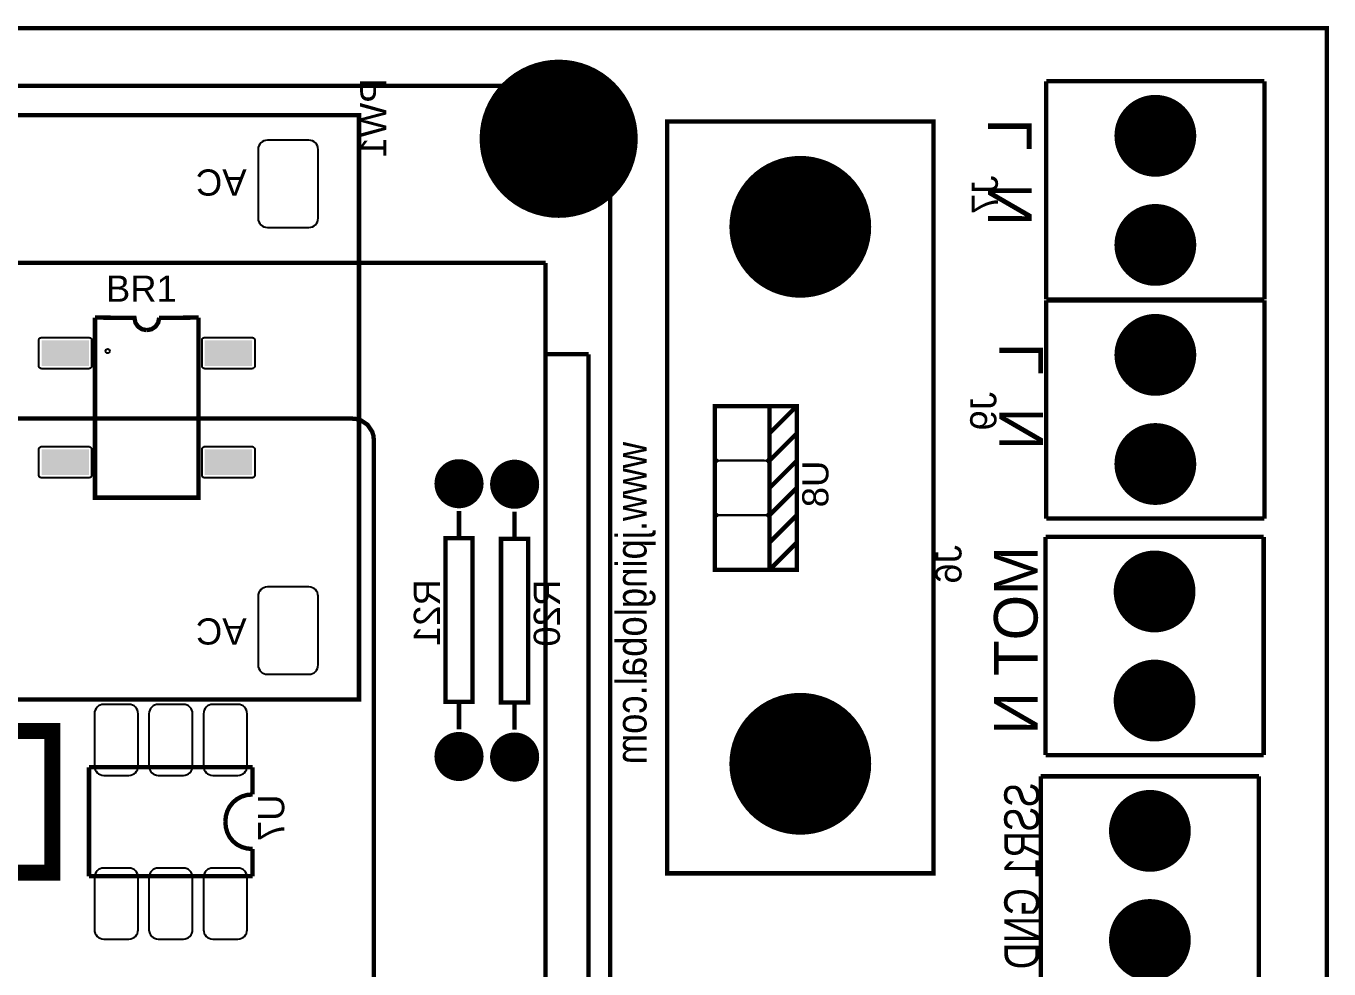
# Model space of a CAD drawing. Header units: inches. Extents: x -2.89 to 2.89, y -1.51 to 1.51.
# Drawn here: x 0.498 to 2.887, y -0.215 to 1.513 of the extents above; entities that cross this region are included whole.
import ezdxf

# ---------------------------------------------------------------- set-up
doc = ezdxf.new("R2010")
doc.units = ezdxf.units.IN
doc.layers.get('0').update_dxf_attribs({"linetype": 'CONTINUOUS'})

# ---------------------------------------------------------------- blocks, each defined once
blk = doc.blocks.new('RPAD')
blk.add_trace([(-0.5, -0.5), (-0.5, 0.5), (0.5, -0.5), (0.5, 0.5)])
blk = doc.blocks.new('EPAD')
at = {"const_width": 0.5}
blk.add_lwpolyline([(-0.25, 0, 1), (0.25, 0, 1)], format="xyb", close=True, dxfattribs=at)

msp = doc.modelspace()

# ---------------------------------------------------------------- linework, layer by layer
for points, const_width in [([(-2.883315, -1.508752), (2.883315, -1.508752), (2.883315, 1.508752), (-2.883315, 1.508752), (-2.883315, -1.508752)], 0.008), ([(-2.883315, -1.508752), (2.883315, -1.508752), (2.883315, 1.508752), (-2.883315, 1.508752), (-2.883315, -1.508752)], 0.008), ([(-2.883315, -1.508752), (2.883315, -1.508752), (2.883315, 1.508752), (-2.883315, 1.508752), (-2.883315, -1.508752)], 0.008), ([(2.369024, 1.41161), (2.769024, 1.41161)], 0.008), ([(2.369024, 1.41161), (2.369024, 1.01161)], 0.008), ([(2.369024, 1.41161), (2.769024, 1.41161)], 0.008), ([(2.369024, 1.41161), (2.369024, 1.01161)], 0.008), ([(2.369024, 1.41161), (2.769024, 1.41161)], 0.008), ([(2.369024, 1.41161), (2.369024, 1.01161)], 0.008), ([(2.769024, 1.41161), (2.769024, 1.01161)], 0.008), ([(2.769024, 1.41161), (2.769024, 1.01161)], 0.008), ([(2.769024, 1.41161), (2.769024, 1.01161)], 0.008), ([(1.569118, 1.403445), (-2.092299, 1.403445)], 0.008), ([(1.569118, 1.403445), (-2.092299, 1.403445)], 0.008), ([(1.569118, 1.403445), (-2.092299, 1.403445)], 0.008), ([(1.569118, -1.352461), (1.569118, 1.403445)], 0.008), ([(1.569118, -1.352461), (1.569118, 1.403445)], 0.008), ([(1.569118, -1.352461), (1.569118, 1.403445)], 0.008), ([(-0.954181, 0.27865), (1.108811, 0.27865), (1.108811, 1.349516), (-0.954181, 1.349516), (-0.954181, 0.27865)], 0.008), ([(-0.954181, 0.27865), (1.108811, 0.27865), (1.108811, 1.349516), (-0.954181, 1.349516), (-0.954181, 0.27865)], 0.008), ([(-0.954181, 0.27865), (1.108811, 0.27865), (1.108811, 1.349516), (-0.954181, 1.349516), (-0.954181, 0.27865)], 0.008), ([(1.673889, -0.040248), (2.162078, -0.040248), (2.162078, 1.337705), (1.673889, 1.337705), (1.673889, -0.040248)], 0.008), ([(1.673889, -0.040248), (2.162078, -0.040248), (2.162078, 1.337705), (1.673889, 1.337705), (1.673889, -0.040248)], 0.008), ([(1.673889, -0.040248), (2.162078, -0.040248), (2.162078, 1.337705), (1.673889, 1.337705), (1.673889, -0.040248)], 0.008), ([(-1.974189, 1.078642), (1.451008, 1.078642)], 0.008), ([(-1.974189, 1.078642), (1.451008, 1.078642)], 0.008), ([(-1.974189, 1.078642), (1.451008, 1.078642)], 0.008), ([(1.451008, 1.078642), (1.451008, -1.027657)], 0.008), ([(1.451008, 1.078642), (1.451008, -1.027657)], 0.008), ([(1.451008, 1.078642), (1.451008, -1.027657)], 0.008), ([(2.369024, 1.01161), (2.769024, 1.01161)], 0.008), ([(2.369024, 1.01161), (2.769024, 1.01161)], 0.008), ([(2.369024, 1.01161), (2.769024, 1.01161)], 0.008), ([(2.369024, 1.010035), (2.769024, 1.010035)], 0.008), ([(2.369024, 1.010035), (2.369024, 0.610035)], 0.008), ([(2.369024, 1.010035), (2.769024, 1.010035)], 0.008), ([(2.369024, 1.010035), (2.369024, 0.610035)], 0.008), ([(2.369024, 1.010035), (2.769024, 1.010035)], 0.008), ([(2.369024, 1.010035), (2.369024, 0.610035)], 0.008), ([(2.769024, 1.010035), (2.769024, 0.610035)], 0.008), ([(2.769024, 1.010035), (2.769024, 0.610035)], 0.008), ([(2.769024, 1.010035), (2.769024, 0.610035)], 0.008), ([(0.624771, 0.978366), (0.697133, 0.978051), (0.69888, 0.969142), (0.703677, 0.961957), (0.710862, 0.95716), (0.719771, 0.955413)], 0.008), ([(0.814771, 0.978366), (0.814771, 0.648366), (0.624771, 0.648366), (0.624771, 0.978366)], 0.008), ([(0.624771, 0.978366), (0.697133, 0.978051), (0.69888, 0.969142), (0.703677, 0.961957), (0.710862, 0.95716), (0.719771, 0.955413)], 0.008), ([(0.814771, 0.978366), (0.814771, 0.648366), (0.624771, 0.648366), (0.624771, 0.978366)], 0.008), ([(0.624771, 0.978366), (0.697133, 0.978051), (0.69888, 0.969142), (0.703677, 0.961957), (0.710862, 0.95716), (0.719771, 0.955413)], 0.008), ([(0.814771, 0.978366), (0.814771, 0.648366), (0.624771, 0.648366), (0.624771, 0.978366)], 0.008), ([(0.742409, 0.978051), (0.740663, 0.969142), (0.735865, 0.961957), (0.72868, 0.95716), (0.719771, 0.955413)], 0.008), ([(0.742409, 0.978051), (0.740663, 0.969142), (0.735865, 0.961957), (0.72868, 0.95716), (0.719771, 0.955413)], 0.008), ([(0.742409, 0.978051), (0.740663, 0.969142), (0.735865, 0.961957), (0.72868, 0.95716), (0.719771, 0.955413)], 0.008), ([(0.742409, 0.978051), (0.814771, 0.978366)], 0.008), ([(0.742409, 0.978051), (0.814771, 0.978366)], 0.008), ([(0.742409, 0.978051), (0.814771, 0.978366)], 0.008), ([(1.529748, 0.911319), (1.451008, 0.911319)], 0.008), ([(1.529748, 0.911319), (1.451008, 0.911319)], 0.008), ([(1.529748, 0.911319), (1.451008, 0.911319)], 0.008), ([(1.529748, -0.860335), (1.529748, 0.911319)], 0.008), ([(1.529748, -0.860335), (1.529748, 0.911319)], 0.008), ([(1.529748, -0.860335), (1.529748, 0.911319)], 0.008), ([(1.761559, 0.516177), (1.861559, 0.516177), (1.861559, 0.816177), (1.761559, 0.816177), (1.761559, 0.516177)], 0.008), ([(1.761559, 0.516177), (1.861559, 0.516177), (1.861559, 0.816177), (1.761559, 0.816177), (1.761559, 0.516177)], 0.008), ([(1.761559, 0.516177), (1.861559, 0.516177), (1.861559, 0.816177), (1.761559, 0.816177), (1.761559, 0.516177)], 0.008), ([(1.861559, 0.516177), (1.911559, 0.516177), (1.911559, 0.816177), (1.861559, 0.816177)], 0.008), ([(1.861559, 0.766177), (1.911559, 0.816177)], 0.008), ([(1.861559, 0.516177), (1.911559, 0.516177), (1.911559, 0.816177), (1.861559, 0.816177)], 0.008), ([(1.861559, 0.766177), (1.911559, 0.816177)], 0.008), ([(1.861559, 0.516177), (1.911559, 0.516177), (1.911559, 0.816177), (1.861559, 0.816177)], 0.008), ([(1.861559, 0.766177), (1.911559, 0.816177)], 0.008), ([(1.136047, 0.753839), (1.135264, 0.761889), (1.13301, 0.769333), (1.124667, 0.781828), (1.112172, 0.790171), (1.104727, 0.792425), (1.096677, 0.793209), (-1.619858, 0.793209)], 0.008), ([(1.136047, 0.753839), (1.135264, 0.761889), (1.13301, 0.769333), (1.124667, 0.781828), (1.112172, 0.790171), (1.104727, 0.792425), (1.096677, 0.793209), (-1.619858, 0.793209)], 0.008), ([(1.136047, 0.753839), (1.135264, 0.761889), (1.13301, 0.769333), (1.124667, 0.781828), (1.112172, 0.790171), (1.104727, 0.792425), (1.096677, 0.793209), (-1.619858, 0.793209)], 0.008), ([(1.861559, 0.716177), (1.911559, 0.766177)], 0.008), ([(1.861559, 0.716177), (1.911559, 0.766177)], 0.008), ([(1.861559, 0.716177), (1.911559, 0.766177)], 0.008), ([(1.136047, -0.702854), (1.136047, 0.753839)], 0.008), ([(1.136047, -0.702854), (1.136047, 0.753839)], 0.008), ([(1.136047, -0.702854), (1.136047, 0.753839)], 0.008), ([(1.861559, 0.666177), (1.911559, 0.716177)], 0.008), ([(1.861559, 0.666177), (1.911559, 0.716177)], 0.008), ([(1.861559, 0.666177), (1.911559, 0.716177)], 0.008), ([(1.861559, 0.616177), (1.911559, 0.666177)], 0.008), ([(1.861559, 0.616177), (1.911559, 0.666177)], 0.008), ([(1.861559, 0.616177), (1.911559, 0.666177)], 0.008), ([(1.292204, 0.623925), (1.292204, 0.573925)], 0.008), ([(1.292204, 0.623925), (1.292204, 0.573925)], 0.008), ([(1.292204, 0.623925), (1.292204, 0.573925)], 0.008), ([(1.394204, 0.572925), (1.394204, 0.622925)], 0.008), ([(1.394204, 0.572925), (1.394204, 0.622925)], 0.008), ([(1.394204, 0.572925), (1.394204, 0.622925)], 0.008), ([(1.861559, 0.566177), (1.911559, 0.616177)], 0.008), ([(1.861559, 0.566177), (1.911559, 0.616177)], 0.008), ([(1.861559, 0.566177), (1.911559, 0.616177)], 0.008), ([(2.369024, 0.610035), (2.769024, 0.610035)], 0.008), ([(2.369024, 0.610035), (2.769024, 0.610035)], 0.008), ([(2.369024, 0.610035), (2.769024, 0.610035)], 0.008), ([(1.267204, 0.273925), (1.317204, 0.273925), (1.317204, 0.573925), (1.267204, 0.573925), (1.267204, 0.273925)], 0.008), ([(1.267204, 0.273925), (1.317204, 0.273925), (1.317204, 0.573925), (1.267204, 0.573925), (1.267204, 0.273925)], 0.008), ([(1.267204, 0.273925), (1.317204, 0.273925), (1.317204, 0.573925), (1.267204, 0.573925), (1.267204, 0.273925)], 0.008), ([(1.369204, 0.272925), (1.419204, 0.272925), (1.419204, 0.572925), (1.369204, 0.572925), (1.369204, 0.272925)], 0.008), ([(1.369204, 0.272925), (1.419204, 0.272925), (1.419204, 0.572925), (1.369204, 0.572925), (1.369204, 0.272925)], 0.008), ([(1.369204, 0.272925), (1.419204, 0.272925), (1.419204, 0.572925), (1.369204, 0.572925), (1.369204, 0.272925)], 0.008), ([(2.367606, 0.576429), (2.767606, 0.576429)], 0.008), ([(2.367606, 0.576429), (2.367606, 0.176429)], 0.008), ([(2.367606, 0.576429), (2.767606, 0.576429)], 0.008), ([(2.367606, 0.576429), (2.367606, 0.176429)], 0.008), ([(2.367606, 0.576429), (2.767606, 0.576429)], 0.008), ([(2.367606, 0.576429), (2.367606, 0.176429)], 0.008), ([(2.767606, 0.576429), (2.767606, 0.176429)], 0.008), ([(2.767606, 0.576429), (2.767606, 0.176429)], 0.008), ([(2.767606, 0.576429), (2.767606, 0.176429)], 0.008), ([(1.861559, 0.516177), (1.911559, 0.566177)], 0.008), ([(1.861559, 0.516177), (1.911559, 0.566177)], 0.008), ([(1.861559, 0.516177), (1.911559, 0.566177)], 0.008), ([(1.292204, 0.273925), (1.292204, 0.223925)], 0.008), ([(1.292204, 0.273925), (1.292204, 0.223925)], 0.008), ([(1.292204, 0.273925), (1.292204, 0.223925)], 0.008), ([(1.394204, 0.222925), (1.394204, 0.272925)], 0.008), ([(1.394204, 0.222925), (1.394204, 0.272925)], 0.008), ([(1.394204, 0.222925), (1.394204, 0.272925)], 0.008), ([(0.029212, -0.039051), (0.546433, -0.039051), (0.546433, 0.220792), (0.029212, 0.220792), (0.029212, -0.039051)], 0.029), ([(0.029212, -0.039051), (0.546433, -0.039051), (0.546433, 0.220792), (0.029212, 0.220792), (0.029212, -0.039051)], 0.029), ([(0.029212, -0.039051), (0.546433, -0.039051), (0.546433, 0.220792), (0.029212, 0.220792), (0.029212, -0.039051)], 0.029), ([(2.367606, 0.176429), (2.767606, 0.176429)], 0.008), ([(2.367606, 0.176429), (2.767606, 0.176429)], 0.008), ([(2.367606, 0.176429), (2.767606, 0.176429)], 0.008), ([(0.613771, -0.045634), (0.613771, 0.154366)], 0.008), ([(0.913771, 0.154366), (0.613771, 0.154366)], 0.008), ([(0.613771, -0.045634), (0.613771, 0.154366)], 0.008), ([(0.913771, 0.154366), (0.613771, 0.154366)], 0.008), ([(0.613771, -0.045634), (0.613771, 0.154366)], 0.008), ([(0.913771, 0.154366), (0.613771, 0.154366)], 0.008), ([(0.913771, 0.104366), (0.913771, 0.154366)], 0.008), ([(0.913771, 0.104366), (0.913771, 0.154366)], 0.008), ([(0.913771, 0.104366), (0.913771, 0.154366)], 0.008), ([(2.359024, 0.137579), (2.759024, 0.137579)], 0.008), ([(2.359024, 0.137579), (2.359024, -0.262421)], 0.008), ([(2.359024, 0.137579), (2.759024, 0.137579)], 0.008), ([(2.359024, 0.137579), (2.359024, -0.262421)], 0.008), ([(2.359024, 0.137579), (2.759024, 0.137579)], 0.008), ([(2.359024, 0.137579), (2.359024, -0.262421)], 0.008), ([(2.759024, 0.137579), (2.759024, -0.262421)], 0.008), ([(2.759024, 0.137579), (2.759024, -0.262421)], 0.008), ([(2.759024, 0.137579), (2.759024, -0.262421)], 0.008), ([(0.863771, 0.054366), (0.86473, 0.064554), (0.867506, 0.073991), (0.871945, 0.082491), (0.877896, 0.089866), (0.885207, 0.095929), (0.893724, 0.100491), (0.903297, 0.103366), (0.913771, 0.104366)], 0.008), ([(0.863771, 0.054366), (0.86473, 0.064554), (0.867506, 0.073991), (0.871945, 0.082491), (0.877896, 0.089866), (0.885207, 0.095929), (0.893724, 0.100491), (0.903297, 0.103366), (0.913771, 0.104366)], 0.008), ([(0.863771, 0.054366), (0.86473, 0.064554), (0.867506, 0.073991), (0.871945, 0.082491), (0.877896, 0.089866), (0.885207, 0.095929), (0.893724, 0.100491), (0.903297, 0.103366), (0.913771, 0.104366)], 0.008), ([(0.863771, 0.054366), (0.86473, 0.043891), (0.867506, 0.034319), (0.871945, 0.025802), (0.877896, 0.018491), (0.885207, 0.01254), (0.893724, 0.0081), (0.903297, 0.005325), (0.913771, 0.004366)], 0.008), ([(0.863771, 0.054366), (0.86473, 0.043891), (0.867506, 0.034319), (0.871945, 0.025802), (0.877896, 0.018491), (0.885207, 0.01254), (0.893724, 0.0081), (0.903297, 0.005325), (0.913771, 0.004366)], 0.008), ([(0.863771, 0.054366), (0.86473, 0.043891), (0.867506, 0.034319), (0.871945, 0.025802), (0.877896, 0.018491), (0.885207, 0.01254), (0.893724, 0.0081), (0.903297, 0.005325), (0.913771, 0.004366)], 0.008), ([(0.913771, -0.045634), (0.913771, 0.004366)], 0.008), ([(0.913771, -0.045634), (0.913771, 0.004366)], 0.008), ([(0.913771, -0.045634), (0.913771, 0.004366)], 0.008), ([(0.913771, -0.045634), (0.613771, -0.045634)], 0.008), ([(0.913771, -0.045634), (0.613771, -0.045634)], 0.008), ([(0.913771, -0.045634), (0.613771, -0.045634)], 0.008)]:
    msp.add_lwpolyline(points, dxfattribs=dict(const_width=const_width))
for points in [[(0.94089, 1.143531), (1.01689, 1.143531), (1.020366, 1.14387), (1.02358, 1.144843), (1.026471, 1.146389), (1.028976, 1.148446), (1.031032, 1.15095), (1.032578, 1.153841), (1.033552, 1.157056), (1.03389, 1.160531), (1.03389, 1.286531), (1.033552, 1.290007), (1.032578, 1.293222), (1.031032, 1.296113), (1.028976, 1.298617), (1.026471, 1.300674), (1.02358, 1.30222), (1.020366, 1.303193), (1.01689, 1.303531), (0.94089, 1.303531), (0.937414, 1.303193), (0.9342, 1.30222), (0.931309, 1.300674), (0.928804, 1.298617), (0.926747, 1.296113), (0.925201, 1.293222), (0.924228, 1.290007), (0.92389, 1.286531), (0.92389, 1.160531), (0.924228, 1.157056), (0.925201, 1.153841), (0.926747, 1.15095), (0.928804, 1.148446), (0.931309, 1.146389), (0.9342, 1.144843), (0.937414, 1.14387), (0.94089, 1.143531)], [(0.521858, 0.889744), (0.521858, 0.936988), (0.521957, 0.938011), (0.522244, 0.938956), (0.522698, 0.939806), (0.523303, 0.940543), (0.52404, 0.941148), (0.52489, 0.941602), (0.525835, 0.941889), (0.526858, 0.941988), (0.613472, 0.941988), (0.614494, 0.941889), (0.61544, 0.941602), (0.61629, 0.941148), (0.617027, 0.940543), (0.617631, 0.939806), (0.618086, 0.938956), (0.618372, 0.938011), (0.618472, 0.936988), (0.618472, 0.889744), (0.618372, 0.888722), (0.618086, 0.887776), (0.617631, 0.886926), (0.617027, 0.886189), (0.61629, 0.885585), (0.61544, 0.88513), (0.614494, 0.884844), (0.613472, 0.884744), (0.526858, 0.884744), (0.525835, 0.884844), (0.52489, 0.88513), (0.52404, 0.885585), (0.523303, 0.886189), (0.522698, 0.886926), (0.522244, 0.887776), (0.521957, 0.888722), (0.521858, 0.889744)], [(0.917685, 0.936988), (0.917685, 0.889744), (0.917585, 0.888722), (0.917299, 0.887776), (0.916844, 0.886926), (0.916239, 0.886189), (0.915502, 0.885585), (0.914652, 0.88513), (0.913707, 0.884844), (0.912685, 0.884744), (0.82607, 0.884744), (0.825048, 0.884844), (0.824103, 0.88513), (0.823253, 0.885585), (0.822516, 0.886189), (0.821911, 0.886926), (0.821456, 0.887776), (0.82117, 0.888722), (0.82107, 0.889744), (0.82107, 0.936988), (0.82117, 0.938011), (0.821456, 0.938956), (0.821911, 0.939806), (0.822516, 0.940543), (0.823253, 0.941148), (0.824103, 0.941602), (0.825048, 0.941889), (0.82607, 0.941988), (0.912685, 0.941988), (0.913707, 0.941889), (0.914652, 0.941602), (0.915502, 0.941148), (0.916239, 0.940543), (0.916844, 0.939806), (0.917299, 0.938956), (0.917585, 0.938011), (0.917685, 0.936988)], [(1.861559, 0.726177), (1.861559, 0.806177), (1.861508, 0.807217), (1.86136, 0.808222), (1.861118, 0.809189), (1.860787, 0.810113), (1.860372, 0.810989), (1.859878, 0.811813), (1.859308, 0.812581), (1.858668, 0.813287), (1.857962, 0.813927), (1.857194, 0.814496), (1.85637, 0.814991), (1.855494, 0.815406), (1.85457, 0.815736), (1.853603, 0.815978), (1.852598, 0.816127), (1.851559, 0.816177), (1.771559, 0.816177), (1.770519, 0.816127), (1.769514, 0.815978), (1.768547, 0.815736), (1.767623, 0.815406), (1.766747, 0.814991), (1.765923, 0.814496), (1.765156, 0.813927), (1.764449, 0.813287), (1.763809, 0.812581), (1.76324, 0.811813), (1.762745, 0.810989), (1.76233, 0.810113), (1.762, 0.809189), (1.761757, 0.808222), (1.761609, 0.807217), (1.761559, 0.806177), (1.761559, 0.726177), (1.761609, 0.725138), (1.761757, 0.724133), (1.762, 0.723166), (1.76233, 0.722242), (1.762745, 0.721365), (1.76324, 0.720541), (1.763809, 0.719774), (1.764449, 0.719068), (1.765156, 0.718428), (1.765923, 0.717858), (1.766747, 0.717364), (1.767623, 0.716949), (1.768547, 0.716618), (1.769514, 0.716376), (1.770519, 0.716228), (1.771559, 0.716177), (1.851559, 0.716177), (1.852598, 0.716228), (1.853603, 0.716376), (1.85457, 0.716618), (1.855494, 0.716949), (1.85637, 0.717364), (1.857194, 0.717858), (1.857962, 0.718428), (1.858668, 0.719068), (1.859308, 0.719774), (1.859878, 0.720541), (1.860372, 0.721365), (1.860787, 0.722242), (1.861118, 0.723166), (1.86136, 0.724133), (1.861508, 0.725138), (1.861559, 0.726177)], [(0.521858, 0.689744), (0.521858, 0.736988), (0.521957, 0.738011), (0.522244, 0.738956), (0.522698, 0.739806), (0.523303, 0.740543), (0.52404, 0.741148), (0.52489, 0.741602), (0.525835, 0.741889), (0.526858, 0.741988), (0.613472, 0.741988), (0.614494, 0.741889), (0.61544, 0.741602), (0.61629, 0.741148), (0.617027, 0.740543), (0.617631, 0.739806), (0.618086, 0.738956), (0.618372, 0.738011), (0.618472, 0.736988), (0.618472, 0.689744), (0.618372, 0.688722), (0.618086, 0.687776), (0.617631, 0.686926), (0.617027, 0.686189), (0.61629, 0.685585), (0.61544, 0.68513), (0.614494, 0.684844), (0.613472, 0.684744), (0.526858, 0.684744), (0.525835, 0.684844), (0.52489, 0.68513), (0.52404, 0.685585), (0.523303, 0.686189), (0.522698, 0.686926), (0.522244, 0.687776), (0.521957, 0.688722), (0.521858, 0.689744)], [(0.917685, 0.736988), (0.917685, 0.689744), (0.917585, 0.688722), (0.917299, 0.687776), (0.916844, 0.686926), (0.916239, 0.686189), (0.915502, 0.685585), (0.914652, 0.68513), (0.913707, 0.684844), (0.912685, 0.684744), (0.82607, 0.684744), (0.825048, 0.684844), (0.824103, 0.68513), (0.823253, 0.685585), (0.822516, 0.686189), (0.821911, 0.686926), (0.821456, 0.687776), (0.82117, 0.688722), (0.82107, 0.689744), (0.82107, 0.736988), (0.82117, 0.738011), (0.821456, 0.738956), (0.821911, 0.739806), (0.822516, 0.740543), (0.823253, 0.741148), (0.824103, 0.741602), (0.825048, 0.741889), (0.82607, 0.741988), (0.912685, 0.741988), (0.913707, 0.741889), (0.914652, 0.741602), (0.915502, 0.741148), (0.916239, 0.740543), (0.916844, 0.739806), (0.917299, 0.738956), (0.917585, 0.738011), (0.917685, 0.736988)], [(1.861559, 0.626177), (1.861559, 0.706177), (1.861508, 0.707217), (1.86136, 0.708222), (1.861118, 0.709189), (1.860787, 0.710113), (1.860372, 0.710989), (1.859878, 0.711813), (1.859308, 0.712581), (1.858668, 0.713287), (1.857962, 0.713927), (1.857194, 0.714496), (1.85637, 0.714991), (1.855494, 0.715406), (1.85457, 0.715736), (1.853603, 0.715978), (1.852598, 0.716127), (1.851559, 0.716177), (1.771559, 0.716177), (1.770519, 0.716127), (1.769514, 0.715978), (1.768547, 0.715736), (1.767623, 0.715406), (1.766747, 0.714991), (1.765923, 0.714496), (1.765156, 0.713927), (1.764449, 0.713287), (1.763809, 0.712581), (1.76324, 0.711813), (1.762745, 0.710989), (1.76233, 0.710113), (1.762, 0.709189), (1.761757, 0.708222), (1.761609, 0.707217), (1.761559, 0.706177), (1.761559, 0.626177), (1.761609, 0.625138), (1.761757, 0.624133), (1.762, 0.623166), (1.76233, 0.622242), (1.762745, 0.621365), (1.76324, 0.620541), (1.763809, 0.619774), (1.764449, 0.619068), (1.765156, 0.618428), (1.765923, 0.617858), (1.766747, 0.617364), (1.767623, 0.616949), (1.768547, 0.616618), (1.769514, 0.616376), (1.770519, 0.616228), (1.771559, 0.616177), (1.851559, 0.616177), (1.852598, 0.616228), (1.853603, 0.616376), (1.85457, 0.616618), (1.855494, 0.616949), (1.85637, 0.617364), (1.857194, 0.617858), (1.857962, 0.618428), (1.858668, 0.619068), (1.859308, 0.619774), (1.859878, 0.620541), (1.860372, 0.621365), (1.860787, 0.622242), (1.861118, 0.623166), (1.86136, 0.624133), (1.861508, 0.625138), (1.861559, 0.626177)], [(1.861559, 0.526177), (1.861559, 0.606177), (1.861508, 0.607217), (1.86136, 0.608222), (1.861118, 0.609189), (1.860787, 0.610113), (1.860372, 0.610989), (1.859878, 0.611813), (1.859308, 0.612581), (1.858668, 0.613287), (1.857962, 0.613927), (1.857194, 0.614496), (1.85637, 0.614991), (1.855494, 0.615406), (1.85457, 0.615736), (1.853603, 0.615978), (1.852598, 0.616127), (1.851559, 0.616177), (1.771559, 0.616177), (1.770519, 0.616127), (1.769514, 0.615978), (1.768547, 0.615736), (1.767623, 0.615406), (1.766747, 0.614991), (1.765923, 0.614496), (1.765156, 0.613927), (1.764449, 0.613287), (1.763809, 0.612581), (1.76324, 0.611813), (1.762745, 0.610989), (1.76233, 0.610113), (1.762, 0.609189), (1.761757, 0.608222), (1.761609, 0.607217), (1.761559, 0.606177), (1.761559, 0.526177), (1.761609, 0.525138), (1.761757, 0.524133), (1.762, 0.523166), (1.76233, 0.522242), (1.762745, 0.521365), (1.76324, 0.520541), (1.763809, 0.519774), (1.764449, 0.519068), (1.765156, 0.518428), (1.765923, 0.517858), (1.766747, 0.517364), (1.767623, 0.516949), (1.768547, 0.516618), (1.769514, 0.516376), (1.770519, 0.516228), (1.771559, 0.516177), (1.851559, 0.516177), (1.852598, 0.516228), (1.853603, 0.516376), (1.85457, 0.516618), (1.855494, 0.516949), (1.85637, 0.517364), (1.857194, 0.517858), (1.857962, 0.518428), (1.858668, 0.519068), (1.859308, 0.519774), (1.859878, 0.520541), (1.860372, 0.521365), (1.860787, 0.522242), (1.861118, 0.523166), (1.86136, 0.524133), (1.861508, 0.525138), (1.861559, 0.526177)], [(0.94089, 0.324634), (1.01689, 0.324634), (1.020366, 0.324972), (1.02358, 0.325945), (1.026471, 0.327491), (1.028976, 0.329548), (1.031032, 0.332053), (1.032578, 0.334944), (1.033552, 0.338158), (1.03389, 0.341634), (1.03389, 0.467634), (1.033552, 0.47111), (1.032578, 0.474324), (1.031032, 0.477215), (1.028976, 0.47972), (1.026471, 0.481776), (1.02358, 0.483322), (1.020366, 0.484296), (1.01689, 0.484634), (0.94089, 0.484634), (0.937414, 0.484296), (0.9342, 0.483322), (0.931309, 0.481776), (0.928804, 0.47972), (0.926747, 0.477215), (0.925201, 0.474324), (0.924228, 0.47111), (0.92389, 0.467634), (0.92389, 0.341634), (0.924228, 0.338158), (0.925201, 0.334944), (0.926747, 0.332053), (0.928804, 0.329548), (0.931309, 0.327491), (0.9342, 0.325945), (0.937414, 0.324972), (0.94089, 0.324634)], [(0.686771, 0.269366), (0.640771, 0.269366), (0.637295, 0.269028), (0.634081, 0.268055), (0.63119, 0.266509), (0.628685, 0.264452), (0.626629, 0.261947), (0.625083, 0.259056), (0.624109, 0.255842), (0.623771, 0.252366), (0.623771, 0.156366), (0.624109, 0.15289), (0.625083, 0.149676), (0.626629, 0.146785), (0.628685, 0.14428), (0.63119, 0.142224), (0.634081, 0.140678), (0.637295, 0.139704), (0.640771, 0.139366), (0.686771, 0.139366), (0.690247, 0.139704), (0.693461, 0.140678), (0.696352, 0.142224), (0.698857, 0.14428), (0.700914, 0.146785), (0.70246, 0.149676), (0.703433, 0.15289), (0.703771, 0.156366), (0.703771, 0.252366), (0.703433, 0.255842), (0.70246, 0.259056), (0.700914, 0.261947), (0.698857, 0.264452), (0.696352, 0.266509), (0.693461, 0.268055), (0.690247, 0.269028), (0.686771, 0.269366)], [(0.786771, 0.269366), (0.740771, 0.269366), (0.737295, 0.269028), (0.734081, 0.268055), (0.73119, 0.266509), (0.728685, 0.264452), (0.726629, 0.261947), (0.725083, 0.259056), (0.724109, 0.255842), (0.723771, 0.252366), (0.723771, 0.156366), (0.724109, 0.15289), (0.725083, 0.149676), (0.726629, 0.146785), (0.728685, 0.14428), (0.73119, 0.142224), (0.734081, 0.140678), (0.737295, 0.139704), (0.740771, 0.139366), (0.786771, 0.139366), (0.790247, 0.139704), (0.793461, 0.140678), (0.796352, 0.142224), (0.798857, 0.14428), (0.800914, 0.146785), (0.80246, 0.149676), (0.803433, 0.15289), (0.803771, 0.156366), (0.803771, 0.252366), (0.803433, 0.255842), (0.80246, 0.259056), (0.800914, 0.261947), (0.798857, 0.264452), (0.796352, 0.266509), (0.793461, 0.268055), (0.790247, 0.269028), (0.786771, 0.269366)], [(0.886771, 0.269366), (0.840771, 0.269366), (0.837295, 0.269028), (0.834081, 0.268055), (0.83119, 0.266509), (0.828685, 0.264452), (0.826629, 0.261947), (0.825083, 0.259056), (0.824109, 0.255842), (0.823771, 0.252366), (0.823771, 0.156366), (0.824109, 0.15289), (0.825083, 0.149676), (0.826629, 0.146785), (0.828685, 0.14428), (0.83119, 0.142224), (0.834081, 0.140678), (0.837295, 0.139704), (0.840771, 0.139366), (0.886771, 0.139366), (0.890247, 0.139704), (0.893461, 0.140678), (0.896352, 0.142224), (0.898857, 0.14428), (0.900914, 0.146785), (0.90246, 0.149676), (0.903433, 0.15289), (0.903771, 0.156366), (0.903771, 0.252366), (0.903433, 0.255842), (0.90246, 0.259056), (0.900914, 0.261947), (0.898857, 0.264452), (0.896352, 0.266509), (0.893461, 0.268055), (0.890247, 0.269028), (0.886771, 0.269366)], [(0.686771, -0.030634), (0.640771, -0.030634), (0.637295, -0.030972), (0.634081, -0.031945), (0.63119, -0.033491), (0.628685, -0.035548), (0.626629, -0.038053), (0.625083, -0.040944), (0.624109, -0.044158), (0.623771, -0.047634), (0.623771, -0.143634), (0.624109, -0.14711), (0.625083, -0.150324), (0.626629, -0.153215), (0.628685, -0.15572), (0.63119, -0.157776), (0.634081, -0.159322), (0.637295, -0.160296), (0.640771, -0.160634), (0.686771, -0.160634), (0.690247, -0.160296), (0.693461, -0.159322), (0.696352, -0.157776), (0.698857, -0.15572), (0.700914, -0.153215), (0.70246, -0.150324), (0.703433, -0.14711), (0.703771, -0.143634), (0.703771, -0.047634), (0.703433, -0.044158), (0.70246, -0.040944), (0.700914, -0.038053), (0.698857, -0.035548), (0.696352, -0.033491), (0.693461, -0.031945), (0.690247, -0.030972), (0.686771, -0.030634)], [(0.786771, -0.030634), (0.740771, -0.030634), (0.737295, -0.030972), (0.734081, -0.031945), (0.73119, -0.033491), (0.728685, -0.035548), (0.726629, -0.038053), (0.725083, -0.040944), (0.724109, -0.044158), (0.723771, -0.047634), (0.723771, -0.143634), (0.724109, -0.14711), (0.725083, -0.150324), (0.726629, -0.153215), (0.728685, -0.15572), (0.73119, -0.157776), (0.734081, -0.159322), (0.737295, -0.160296), (0.740771, -0.160634), (0.786771, -0.160634), (0.790247, -0.160296), (0.793461, -0.159322), (0.796352, -0.157776), (0.798857, -0.15572), (0.800914, -0.153215), (0.80246, -0.150324), (0.803433, -0.14711), (0.803771, -0.143634), (0.803771, -0.047634), (0.803433, -0.044158), (0.80246, -0.040944), (0.800914, -0.038053), (0.798857, -0.035548), (0.796352, -0.033491), (0.793461, -0.031945), (0.790247, -0.030972), (0.786771, -0.030634)], [(0.886771, -0.030634), (0.840771, -0.030634), (0.837295, -0.030972), (0.834081, -0.031945), (0.83119, -0.033491), (0.828685, -0.035548), (0.826629, -0.038053), (0.825083, -0.040944), (0.824109, -0.044158), (0.823771, -0.047634), (0.823771, -0.143634), (0.824109, -0.14711), (0.825083, -0.150324), (0.826629, -0.153215), (0.828685, -0.15572), (0.83119, -0.157776), (0.834081, -0.159322), (0.837295, -0.160296), (0.840771, -0.160634), (0.886771, -0.160634), (0.890247, -0.160296), (0.893461, -0.159322), (0.896352, -0.157776), (0.898857, -0.15572), (0.900914, -0.153215), (0.90246, -0.150324), (0.903433, -0.14711), (0.903771, -0.143634), (0.903771, -0.047634), (0.903433, -0.044158), (0.90246, -0.040944), (0.900914, -0.038053), (0.898857, -0.035548), (0.896352, -0.033491), (0.893461, -0.031945), (0.890247, -0.030972), (0.886771, -0.030634)]]:
    msp.add_lwpolyline(points, close=True)
for centre, radius in [((1.470693, 1.30502), 0.059055), ((1.470693, 1.30502), 0.059055), ((1.470693, 1.30502), 0.059055), ((0.648, 0.917067), 0.003937), ((0.648, 0.917067), 0.003937), ((0.648, 0.917067), 0.003937)]:
    msp.add_circle(centre, radius)

# ---------------------------------------------------------------- block references
for p, xscale, yscale in [((1.474953, 1.306209), 0.29, 0.29), ((2.569024, 1.31161), 0.15, 0.15), ((1.917984, 1.144791), 0.26, 0.26), ((2.569024, 1.11161), 0.15, 0.15), ((2.569024, 0.910035), 0.15, 0.15), ((2.569024, 0.710035), 0.15, 0.15), ((1.292204, 0.673925), 0.09, 0.09), ((1.394204, 0.672925), 0.09, 0.09), ((2.567606, 0.476429), 0.15, 0.15), ((2.567606, 0.276429), 0.15, 0.15), ((1.917984, 0.160539), 0.26, 0.26), ((1.292204, 0.173925), 0.09, 0.09), ((1.394204, 0.172925), 0.09, 0.09), ((2.559024, 0.037579), 0.15, 0.15), ((2.559024, -0.162421), 0.15, 0.15)]:
    msp.add_blockref('EPAD', p, dxfattribs=dict(xscale=xscale, yscale=yscale))
at = {"xscale": 0.047244, "yscale": 0.086614}
for p, rotation in [((0.570165, 0.913366), 90), ((0.869378, 0.913366), -90), ((0.570165, 0.713366), 90), ((0.869378, 0.713366), -90)]:
    msp.add_blockref('RPAD', p, dxfattribs=dict(at, rotation=rotation))

# ---------------------------------------------------------------- texts
at = {"text_generation_flag": 2}
for s, height, width, p in [('PW1', 0.048, 1.041667, (1.158937, 1.416642)), ('PW1', 0.048, 1.041667, (1.158937, 1.416642)), ('PW1', 0.048, 1.041667, (1.158937, 1.416642)), ('J7', 0.048, 1.041667, (2.280217, 1.238894)), ('J7', 0.048, 1.041667, (2.280217, 1.238894)), ('J7', 0.048, 1.041667, (2.280217, 1.238894)), ('J9', 0.048, 1.041667, (2.277512, 0.842161)), ('J9', 0.048, 1.041667, (2.277512, 0.842161)), ('J9', 0.048, 1.041667, (2.277512, 0.842161)), ('www.jpinglobal.com', 0.056, 0.892857, (1.636048, 0.750539)), ('www.jpinglobal.com', 0.056, 0.892857, (1.636048, 0.750539)), ('www.jpinglobal.com', 0.056, 0.892857, (1.636048, 0.750539)), ('U8', 0.048, 1.041667, (1.969559, 0.716177)), ('U8', 0.048, 1.041667, (1.969559, 0.716177)), ('U8', 0.048, 1.041667, (1.969559, 0.716177)), ('J6', 0.048, 1.041667, (2.213606, 0.561429)), ('J6', 0.048, 1.041667, (2.213606, 0.561429)), ('J6', 0.048, 1.041667, (2.213606, 0.561429)), ('R21', 0.048, 1.041667, (1.257204, 0.498925)), ('R21', 0.048, 1.041667, (1.257204, 0.498925)), ('R21', 0.048, 1.041667, (1.257204, 0.498925)), ('R20', 0.048, 1.041667, (1.477204, 0.497925)), ('R20', 0.048, 1.041667, (1.477204, 0.497925)), ('R20', 0.048, 1.041667, (1.477204, 0.497925)), ('SSR1 GND', 0.064, 0.78125, (2.356031, 0.125956)), ('SSR1 GND', 0.064, 0.78125, (2.356031, 0.125956)), ('SSR1 GND', 0.064, 0.78125, (2.356031, 0.125956)), ('U7', 0.048, 1.041667, (0.971771, 0.104366)), ('U7', 0.048, 1.041667, (0.971771, 0.104366)), ('U7', 0.048, 1.041667, (0.971771, 0.104366))]:
    msp.add_text(s, height=height, rotation=90, dxfattribs=dict(at, width=width)).set_placement(p)
for s, p in [('L  N', (2.342095, 1.343106)), ('L  N', (2.342095, 1.343106)), ('L  N', (2.342095, 1.343106)), ('L  N', (2.363095, 0.932106)), ('L  N', (2.363095, 0.932106)), ('L  N', (2.363095, 0.932106)), ('MOT N', (2.353095, 0.559106)), ('MOT N', (2.353095, 0.559106)), ('MOT N', (2.353095, 0.559106))]:
    msp.add_text(s, height=0.08, rotation=90, dxfattribs=at).set_placement(p)
at = {"width": 1.041667}
for p in [(0.902803, 1.24998), (0.902803, 1.24998), (0.902803, 1.24998), (0.902803, 0.427146), (0.902803, 0.427146), (0.902803, 0.427146)]:
    msp.add_text('AC', height=0.048, rotation=180, dxfattribs=at).set_placement(p)
msp.add_text('BR1', height=0.048, dxfattribs=at).set_placement((0.644771, 1.007476))
msp.add_text('BR1', height=0.048, dxfattribs=at).set_placement((0.644771, 1.007476))
msp.add_text('BR1', height=0.048, dxfattribs=at).set_placement((0.644771, 1.007476))

doc.saveas('drawing.dxf')
